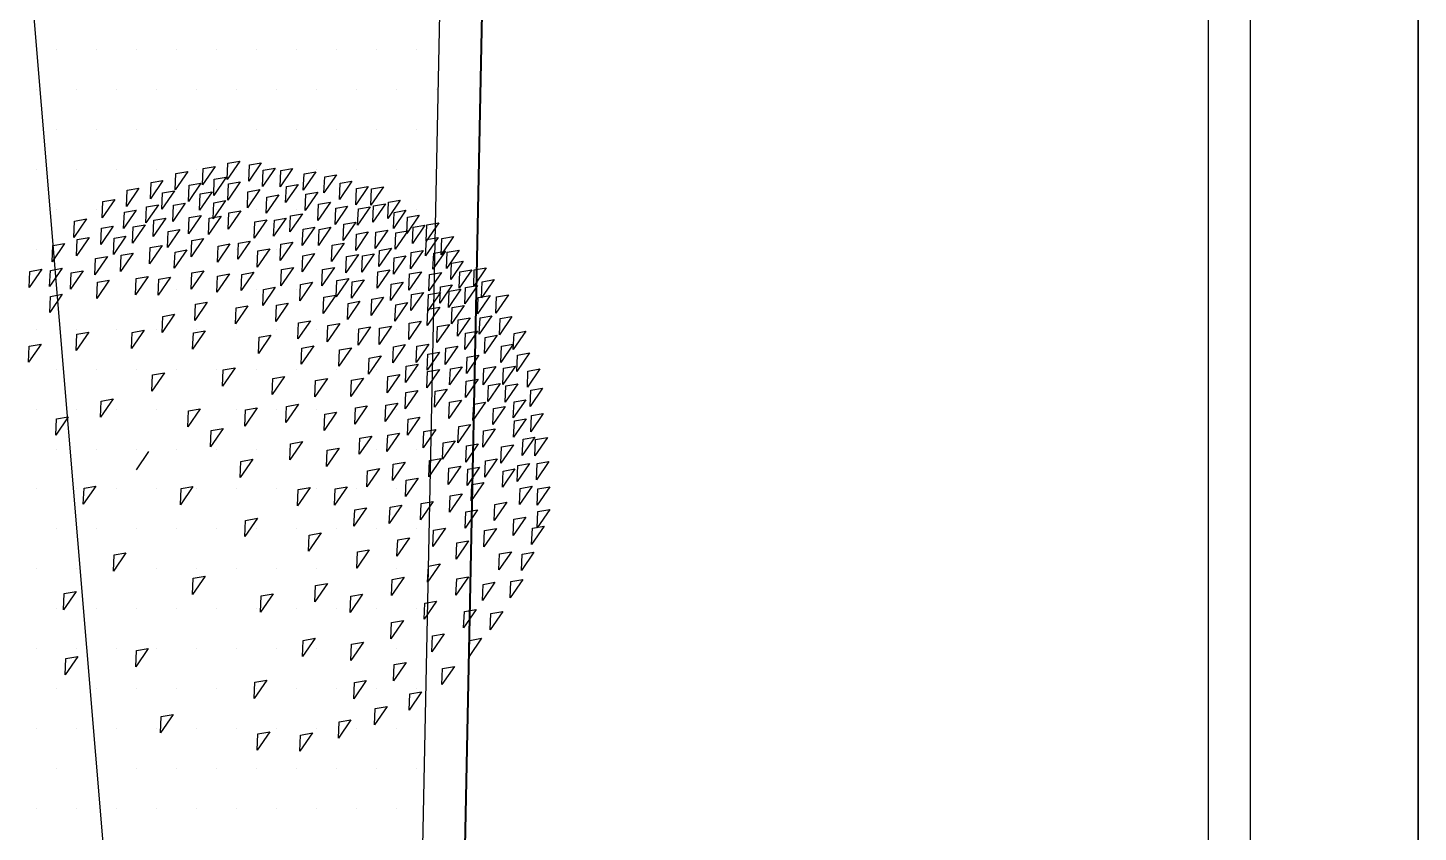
# Model space of a CAD drawing. Header units: millimetres. Extents: x 43168.9 to 43194.6, y -25545.1 to -25543.4.
# Drawn here: x 43172.3232 to 43172.4559, y -25544.4732 to -25544.3964 of the extents above; entities that cross this region are included whole.
import ezdxf

# ---------------------------------------------------------------- set-up
doc = ezdxf.new("R2010")
doc.units = ezdxf.units.MM
doc.header["$LTSCALE"] = 200
doc.layers.add('agac_sgh', color=7, linetype='Continuous', true_color=0x244700)
doc.layers.add('cim_sgh', color=7, linetype='Continuous', true_color=0x248f00)
for name, color, linetype in [('arsasiniri_sgh', 10, 'Continuous'), ('pafta_sgh', 11, 'Continuous'), ('vaziyet-01_sgh', 33, 'Continuous')]:
    doc.layers.add(name, color=color, linetype=linetype)

msp = doc.modelspace()

# ---------------------------------------------------------------- linework, layer by layer
at = {"layer": 'agac_sgh', "color": 0}
for p, q in [((43172.34346, -25544.40915), (43172.34226, -25544.41089)), ((43172.34233, -25544.40934), (43172.34346, -25544.40915)), ((43172.34552, -25544.40932), (43172.34432, -25544.41107)), ((43172.34439, -25544.40952), (43172.34552, -25544.40932)), ((43172.33852, -25544.41015), (43172.33732, -25544.41189)), ((43172.33732, -25544.41189), (43172.33738, -25544.41034)), ((43172.33738, -25544.41034), (43172.33852, -25544.41015)), ((43172.34111, -25544.40965), (43172.33991, -25544.4114)), ((43172.33991, -25544.4114), (43172.33997, -25544.40985)), ((43172.33997, -25544.40985), (43172.34111, -25544.40965)), ((43172.34226, -25544.41089), (43172.34233, -25544.40934)), ((43172.34432, -25544.41107), (43172.34439, -25544.40952)), ((43172.34684, -25544.40982), (43172.34564, -25544.41156)), ((43172.34564, -25544.41156), (43172.34571, -25544.41001)), ((43172.34571, -25544.41001), (43172.34684, -25544.40982)), ((43172.34851, -25544.40987), (43172.34731, -25544.41161)), ((43172.34731, -25544.41161), (43172.34738, -25544.41006)), ((43172.34738, -25544.41006), (43172.34851, -25544.40987)), ((43172.35073, -25544.41016), (43172.34953, -25544.41191)), ((43172.34953, -25544.41191), (43172.3496, -25544.41036)), ((43172.3496, -25544.41036), (43172.35073, -25544.41016)), ((43172.3527, -25544.41045), (43172.3515, -25544.41219)), ((43172.3515, -25544.41219), (43172.35157, -25544.41064)), ((43172.35157, -25544.41064), (43172.3527, -25544.41045)), ((43172.33385, -25544.41173), (43172.33265, -25544.41348)), ((43172.33265, -25544.41348), (43172.33272, -25544.41193)), ((43172.33272, -25544.41193), (43172.33385, -25544.41173)), ((43172.33614, -25544.411), (43172.33494, -25544.41274)), ((43172.33494, -25544.41274), (43172.33501, -25544.41119)), ((43172.33501, -25544.41119), (43172.33614, -25544.411)), ((43172.33724, -25544.41198), (43172.33604, -25544.41373)), ((43172.3361, -25544.41218), (43172.33724, -25544.41198)), ((43172.33976, -25544.41125), (43172.33857, -25544.413)), ((43172.33857, -25544.413), (43172.33863, -25544.41145)), ((43172.33863, -25544.41145), (43172.33976, -25544.41125)), ((43172.34218, -25544.41067), (43172.34098, -25544.41242)), ((43172.34098, -25544.41242), (43172.34104, -25544.41087)), ((43172.34104, -25544.41087), (43172.34218, -25544.41067)), ((43172.34352, -25544.41113), (43172.34233, -25544.41288)), ((43172.34233, -25544.41288), (43172.34239, -25544.41133)), ((43172.34239, -25544.41133), (43172.34352, -25544.41113)), ((43172.34539, -25544.41187), (43172.34419, -25544.41362)), ((43172.34425, -25544.41207), (43172.34539, -25544.41187)), ((43172.34904, -25544.41137), (43172.34784, -25544.41311)), ((43172.34784, -25544.41311), (43172.34791, -25544.41157)), ((43172.34791, -25544.41157), (43172.34904, -25544.41137)), ((43172.35417, -25544.41106), (43172.35297, -25544.41281)), ((43172.35297, -25544.41281), (43172.35304, -25544.41126)), ((43172.35304, -25544.41126), (43172.35417, -25544.41106)), ((43172.35573, -25544.41156), (43172.35453, -25544.41331)), ((43172.35453, -25544.41331), (43172.3546, -25544.41176)), ((43172.3546, -25544.41176), (43172.35573, -25544.41156)), ((43172.35717, -25544.4116), (43172.35597, -25544.41335)), ((43172.35597, -25544.41335), (43172.35603, -25544.4118)), ((43172.35603, -25544.4118), (43172.35717, -25544.4116)), ((43172.33154, -25544.41281), (43172.33034, -25544.41455)), ((43172.33034, -25544.41455), (43172.3304, -25544.413)), ((43172.3304, -25544.413), (43172.33154, -25544.41281)), ((43172.3357, -25544.41331), (43172.3345, -25544.41505)), ((43172.33457, -25544.4135), (43172.3357, -25544.41331)), ((43172.33604, -25544.41373), (43172.3361, -25544.41218)), ((43172.33827, -25544.41315), (43172.33707, -25544.4149)), ((43172.33714, -25544.41335), (43172.33827, -25544.41315)), ((43172.34082, -25544.41208), (43172.33962, -25544.41383)), ((43172.33962, -25544.41383), (43172.33969, -25544.41228)), ((43172.33969, -25544.41228), (43172.34082, -25544.41208)), ((43172.34212, -25544.41292), (43172.34092, -25544.41467)), ((43172.34092, -25544.41467), (43172.34098, -25544.41312)), ((43172.34098, -25544.41312), (43172.34212, -25544.41292)), ((43172.34419, -25544.41362), (43172.34425, -25544.41207)), ((43172.34718, -25544.41238), (43172.34599, -25544.41413)), ((43172.34599, -25544.41413), (43172.34605, -25544.41258)), ((43172.34605, -25544.41258), (43172.34718, -25544.41238)), ((43172.3509, -25544.41211), (43172.3497, -25544.41386)), ((43172.3497, -25544.41386), (43172.34977, -25544.41231)), ((43172.34977, -25544.41231), (43172.3509, -25544.41211)), ((43172.35211, -25544.41306), (43172.35091, -25544.41481)), ((43172.35091, -25544.41481), (43172.35098, -25544.41326)), ((43172.35098, -25544.41326), (43172.35211, -25544.41306)), ((43172.35737, -25544.41321), (43172.35617, -25544.41496)), ((43172.35624, -25544.41341), (43172.35737, -25544.41321)), ((43172.35878, -25544.41287), (43172.35758, -25544.41462)), ((43172.35758, -25544.41462), (43172.35764, -25544.41307)), ((43172.35764, -25544.41307), (43172.35878, -25544.41287)), ((43172.33359, -25544.41382), (43172.33239, -25544.41557)), ((43172.33239, -25544.41557), (43172.33246, -25544.41402)), ((43172.33246, -25544.41402), (43172.33359, -25544.41382)), ((43172.3345, -25544.41505), (43172.33457, -25544.4135)), ((43172.33641, -25544.41459), (43172.33521, -25544.41633)), ((43172.33527, -25544.41478), (43172.33641, -25544.41459)), ((43172.33707, -25544.4149), (43172.33714, -25544.41335)), ((43172.33978, -25544.41434), (43172.33858, -25544.41609)), ((43172.33858, -25544.41609), (43172.33865, -25544.41454)), ((43172.33865, -25544.41454), (43172.33978, -25544.41434)), ((43172.34169, -25544.4144), (43172.34049, -25544.41614)), ((43172.34049, -25544.41614), (43172.34056, -25544.41459)), ((43172.34056, -25544.41459), (43172.34169, -25544.4144)), ((43172.34356, -25544.41388), (43172.34236, -25544.41563)), ((43172.34236, -25544.41563), (43172.34243, -25544.41408)), ((43172.34243, -25544.41408), (43172.34356, -25544.41388)), ((43172.3479, -25544.41458), (43172.3467, -25544.41632)), ((43172.34677, -25544.41477), (43172.3479, -25544.41458)), ((43172.34945, -25544.41417), (43172.34825, -25544.41591)), ((43172.34825, -25544.41591), (43172.34832, -25544.41436)), ((43172.34832, -25544.41436), (43172.34945, -25544.41417)), ((43172.35376, -25544.41345), (43172.35256, -25544.4152)), ((43172.35256, -25544.4152), (43172.35263, -25544.41365)), ((43172.35263, -25544.41365), (43172.35376, -25544.41345)), ((43172.35591, -25544.41351), (43172.35471, -25544.41526)), ((43172.35471, -25544.41526), (43172.35478, -25544.41371)), ((43172.35478, -25544.41371), (43172.35591, -25544.41351)), ((43172.35617, -25544.41496), (43172.35624, -25544.41341)), ((43172.35932, -25544.41384), (43172.35812, -25544.41559)), ((43172.35812, -25544.41559), (43172.35819, -25544.41404)), ((43172.35819, -25544.41404), (43172.35932, -25544.41384)), ((43172.36059, -25544.4143), (43172.35939, -25544.41604)), ((43172.35939, -25544.41604), (43172.35946, -25544.41449)), ((43172.35946, -25544.41449), (43172.36059, -25544.4143)), ((43172.32884, -25544.41467), (43172.32764, -25544.41642)), ((43172.32764, -25544.41642), (43172.32771, -25544.41487)), ((43172.32771, -25544.41487), (43172.32884, -25544.41467)), ((43172.3314, -25544.41536), (43172.3302, -25544.4171)), ((43172.3302, -25544.4171), (43172.33027, -25544.41555)), ((43172.33027, -25544.41555), (43172.3314, -25544.41536)), ((43172.33444, -25544.41522), (43172.33325, -25544.41696)), ((43172.33325, -25544.41696), (43172.33331, -25544.41541)), ((43172.33331, -25544.41541), (43172.33444, -25544.41522)), ((43172.33521, -25544.41633), (43172.33527, -25544.41478)), ((43172.33776, -25544.41566), (43172.33657, -25544.4174)), ((43172.33657, -25544.4174), (43172.33663, -25544.41585)), ((43172.33663, -25544.41585), (43172.33776, -25544.41566)), ((43172.34605, -25544.41475), (43172.34485, -25544.4165)), ((43172.34485, -25544.4165), (43172.34492, -25544.41495)), ((43172.34492, -25544.41495), (43172.34605, -25544.41475)), ((43172.3467, -25544.41632), (43172.34677, -25544.41477)), ((43172.35063, -25544.41546), (43172.34943, -25544.4172)), ((43172.34943, -25544.4172), (43172.3495, -25544.41565)), ((43172.3495, -25544.41565), (43172.35063, -25544.41546)), ((43172.35217, -25544.41546), (43172.35097, -25544.41721)), ((43172.35097, -25544.41721), (43172.35104, -25544.41566)), ((43172.35104, -25544.41566), (43172.35217, -25544.41546)), ((43172.35453, -25544.41496), (43172.35333, -25544.41671)), ((43172.35333, -25544.41671), (43172.35339, -25544.41516)), ((43172.35339, -25544.41516), (43172.35453, -25544.41496)), ((43172.35573, -25544.41591), (43172.35453, -25544.41766)), ((43172.3546, -25544.41611), (43172.35573, -25544.41591)), ((43172.35758, -25544.41574), (43172.35638, -25544.41748)), ((43172.35638, -25544.41748), (43172.35645, -25544.41593)), ((43172.35645, -25544.41593), (43172.35758, -25544.41574)), ((43172.35949, -25544.41579), (43172.35829, -25544.41754)), ((43172.35836, -25544.41599), (43172.35949, -25544.41579)), ((43172.36113, -25544.41527), (43172.35993, -25544.41701)), ((43172.35993, -25544.41701), (43172.36, -25544.41546)), ((43172.36, -25544.41546), (43172.36113, -25544.41527)), ((43172.36245, -25544.41504), (43172.36125, -25544.41678)), ((43172.36125, -25544.41678), (43172.36132, -25544.41523)), ((43172.36132, -25544.41523), (43172.36245, -25544.41504)), ((43172.32676, -25544.41702), (43172.32556, -25544.41876)), ((43172.32556, -25544.41876), (43172.32562, -25544.41721)), ((43172.32562, -25544.41721), (43172.32676, -25544.41702)), ((43172.32909, -25544.41643), (43172.32789, -25544.41818)), ((43172.32789, -25544.41818), (43172.32796, -25544.41663)), ((43172.32796, -25544.41663), (43172.32909, -25544.41643)), ((43172.33261, -25544.41631), (43172.33141, -25544.41805)), ((43172.33141, -25544.41805), (43172.33148, -25544.4165)), ((43172.33148, -25544.4165), (43172.33261, -25544.41631)), ((43172.33605, -25544.41721), (43172.33486, -25544.41895)), ((43172.33492, -25544.4174), (43172.33605, -25544.41721)), ((43172.34002, -25544.41652), (43172.33882, -25544.41827)), ((43172.33882, -25544.41827), (43172.33888, -25544.41672)), ((43172.33888, -25544.41672), (43172.34002, -25544.41652)), ((43172.34253, -25544.41705), (43172.34133, -25544.4188)), ((43172.34133, -25544.4188), (43172.3414, -25544.41725)), ((43172.3414, -25544.41725), (43172.34253, -25544.41705)), ((43172.34447, -25544.41677), (43172.34327, -25544.41851)), ((43172.34327, -25544.41851), (43172.34334, -25544.41696)), ((43172.34334, -25544.41696), (43172.34447, -25544.41677)), ((43172.34853, -25544.41688), (43172.34733, -25544.41863)), ((43172.34733, -25544.41863), (43172.3474, -25544.41708)), ((43172.3474, -25544.41708), (43172.34853, -25544.41688)), ((43172.35342, -25544.41699), (43172.35222, -25544.41873)), ((43172.35222, -25544.41873), (43172.35229, -25544.41718)), ((43172.35229, -25544.41718), (43172.35342, -25544.41699)), ((43172.35453, -25544.41766), (43172.3546, -25544.41611)), ((43172.35829, -25544.41754), (43172.35836, -25544.41599)), ((43172.3624, -25544.41645), (43172.3612, -25544.41819)), ((43172.3612, -25544.41819), (43172.36127, -25544.41664)), ((43172.36127, -25544.41664), (43172.3624, -25544.41645)), ((43172.36387, -25544.41634), (43172.36267, -25544.41808)), ((43172.36267, -25544.41808), (43172.36274, -25544.41653)), ((43172.36274, -25544.41653), (43172.36387, -25544.41634)), ((43172.33084, -25544.41824), (43172.32964, -25544.41999)), ((43172.32964, -25544.41999), (43172.32971, -25544.41844)), ((43172.32971, -25544.41844), (43172.33084, -25544.41824)), ((43172.33329, -25544.41793), (43172.33209, -25544.41967)), ((43172.33209, -25544.41967), (43172.33216, -25544.41813)), ((43172.33216, -25544.41813), (43172.33329, -25544.41793)), ((43172.33486, -25544.41895), (43172.33492, -25544.4174)), ((43172.33842, -25544.41762), (43172.33722, -25544.41937)), ((43172.33722, -25544.41937), (43172.33729, -25544.41782)), ((43172.33729, -25544.41782), (43172.33842, -25544.41762)), ((43172.34633, -25544.41751), (43172.34513, -25544.41925)), ((43172.34513, -25544.41925), (43172.3452, -25544.4177)), ((43172.3452, -25544.4177), (43172.34633, -25544.41751)), ((43172.35061, -25544.41797), (43172.34941, -25544.41972)), ((43172.34941, -25544.41972), (43172.34947, -25544.41817)), ((43172.34947, -25544.41817), (43172.35061, -25544.41797)), ((43172.35478, -25544.41806), (43172.35358, -25544.4198)), ((43172.35358, -25544.4198), (43172.35365, -25544.41825)), ((43172.35365, -25544.41825), (43172.35478, -25544.41806)), ((43172.3563, -25544.41799), (43172.3551, -25544.41973)), ((43172.3551, -25544.41973), (43172.35517, -25544.41818)), ((43172.35517, -25544.41818), (43172.3563, -25544.41799)), ((43172.35793, -25544.41746), (43172.35673, -25544.41921)), ((43172.35673, -25544.41921), (43172.3568, -25544.41766)), ((43172.3568, -25544.41766), (43172.35793, -25544.41746)), ((43172.35932, -25544.41819), (43172.35812, -25544.41993)), ((43172.35812, -25544.41993), (43172.35819, -25544.41838)), ((43172.35819, -25544.41838), (43172.35932, -25544.41819)), ((43172.36095, -25544.41766), (43172.35975, -25544.41941)), ((43172.35975, -25544.41941), (43172.35982, -25544.41786)), ((43172.35982, -25544.41786), (43172.36095, -25544.41766)), ((43172.3631, -25544.41773), (43172.3619, -25544.41947)), ((43172.3619, -25544.41947), (43172.36197, -25544.41792)), ((43172.36197, -25544.41792), (43172.3631, -25544.41773)), ((43172.36439, -25544.41765), (43172.36319, -25544.41939)), ((43172.36319, -25544.41939), (43172.36325, -25544.41784)), ((43172.36325, -25544.41784), (43172.36439, -25544.41765)), ((43172.32458, -25544.41947), (43172.32338, -25544.42121)), ((43172.32338, -25544.42121), (43172.32345, -25544.41967)), ((43172.32345, -25544.41967), (43172.32458, -25544.41947)), ((43172.32653, -25544.41937), (43172.32533, -25544.42112)), ((43172.32533, -25544.42112), (43172.3254, -25544.41957)), ((43172.3254, -25544.41957), (43172.32653, -25544.41937)), ((43172.32853, -25544.41962), (43172.32733, -25544.42137)), ((43172.32733, -25544.42137), (43172.3274, -25544.41982)), ((43172.3274, -25544.41982), (43172.32853, -25544.41962)), ((43172.34003, -25544.41961), (43172.33883, -25544.42136)), ((43172.33883, -25544.42136), (43172.3389, -25544.41981)), ((43172.3389, -25544.41981), (43172.34003, -25544.41961)), ((43172.34248, -25544.41991), (43172.34128, -25544.42166)), ((43172.34135, -25544.42011), (43172.34248, -25544.41991)), ((43172.34481, -25544.41975), (43172.34361, -25544.4215)), ((43172.34368, -25544.41995), (43172.34481, -25544.41975)), ((43172.34859, -25544.41929), (43172.34739, -25544.42103)), ((43172.34739, -25544.42103), (43172.34746, -25544.41948)), ((43172.34746, -25544.41948), (43172.34859, -25544.41929)), ((43172.3525, -25544.41929), (43172.35131, -25544.42103)), ((43172.35131, -25544.42103), (43172.35137, -25544.41948)), ((43172.35137, -25544.41948), (43172.3525, -25544.41929)), ((43172.35778, -25544.41952), (43172.35658, -25544.42126)), ((43172.35658, -25544.42126), (43172.35665, -25544.41971)), ((43172.35665, -25544.41971), (43172.35778, -25544.41952)), ((43172.3608, -25544.41972), (43172.3596, -25544.42146)), ((43172.3596, -25544.42146), (43172.35967, -25544.41991)), ((43172.35967, -25544.41991), (43172.3608, -25544.41972)), ((43172.36271, -25544.41977), (43172.36151, -25544.42152)), ((43172.36158, -25544.41997), (43172.36271, -25544.41977)), ((43172.36479, -25544.41869), (43172.36359, -25544.42044)), ((43172.36359, -25544.42044), (43172.36366, -25544.41889)), ((43172.36366, -25544.41889), (43172.36479, -25544.41869)), ((43172.36561, -25544.41951), (43172.36441, -25544.42126)), ((43172.36441, -25544.42126), (43172.36447, -25544.41971)), ((43172.36447, -25544.41971), (43172.36561, -25544.41951)), ((43172.36698, -25544.41933), (43172.36578, -25544.42107)), ((43172.36578, -25544.42107), (43172.36584, -25544.41952)), ((43172.36584, -25544.41952), (43172.36698, -25544.41933)), ((43172.33102, -25544.4205), (43172.32982, -25544.42224)), ((43172.32982, -25544.42224), (43172.32989, -25544.42069)), ((43172.32989, -25544.42069), (43172.33102, -25544.4205)), ((43172.33472, -25544.42014), (43172.33352, -25544.42189)), ((43172.33352, -25544.42189), (43172.33359, -25544.42034)), ((43172.33359, -25544.42034), (43172.33472, -25544.42014)), ((43172.33687, -25544.42021), (43172.33567, -25544.42195)), ((43172.33567, -25544.42195), (43172.33574, -25544.4204)), ((43172.33574, -25544.4204), (43172.33687, -25544.42021)), ((43172.34128, -25544.42166), (43172.34135, -25544.42011)), ((43172.34361, -25544.4215), (43172.34368, -25544.41995)), ((43172.34686, -25544.42118), (43172.34566, -25544.42293)), ((43172.34573, -25544.42138), (43172.34686, -25544.42118)), ((43172.3504, -25544.42071), (43172.34921, -25544.42246)), ((43172.34921, -25544.42246), (43172.34927, -25544.42091)), ((43172.34927, -25544.42091), (43172.3504, -25544.42071)), ((43172.35386, -25544.42036), (43172.35266, -25544.4221)), ((43172.35266, -25544.4221), (43172.35273, -25544.42055)), ((43172.35273, -25544.42055), (43172.35386, -25544.42036)), ((43172.35532, -25544.42048), (43172.35412, -25544.42222)), ((43172.35412, -25544.42222), (43172.35419, -25544.42067)), ((43172.35419, -25544.42067), (43172.35532, -25544.42048)), ((43172.35905, -25544.4207), (43172.35785, -25544.42244)), ((43172.35785, -25544.42244), (43172.35792, -25544.42089)), ((43172.35792, -25544.42089), (43172.35905, -25544.4207)), ((43172.36151, -25544.42152), (43172.36158, -25544.41997)), ((43172.36374, -25544.42095), (43172.36255, -25544.42269)), ((43172.36255, -25544.42269), (43172.36261, -25544.42114)), ((43172.36261, -25544.42114), (43172.36374, -25544.42095)), ((43172.36613, -25544.42102), (43172.36493, -25544.42276)), ((43172.36493, -25544.42276), (43172.365, -25544.42121)), ((43172.365, -25544.42121), (43172.36613, -25544.42102)), ((43172.36772, -25544.42045), (43172.36652, -25544.4222)), ((43172.36652, -25544.4222), (43172.36659, -25544.42065)), ((43172.36659, -25544.42065), (43172.36772, -25544.42045)), ((43172.32653, -25544.42185), (43172.32534, -25544.4236)), ((43172.32534, -25544.4236), (43172.3254, -25544.42205)), ((43172.3254, -25544.42205), (43172.32653, -25544.42185)), ((43172.34566, -25544.42293), (43172.34573, -25544.42138)), ((43172.35263, -25544.42192), (43172.35143, -25544.42367)), ((43172.35143, -25544.42367), (43172.3515, -25544.42212)), ((43172.3515, -25544.42212), (43172.35263, -25544.42192)), ((43172.35493, -25544.42252), (43172.35373, -25544.42427)), ((43172.3538, -25544.42272), (43172.35493, -25544.42252)), ((43172.35719, -25544.42213), (43172.35599, -25544.42388)), ((43172.35599, -25544.42388), (43172.35606, -25544.42233)), ((43172.35606, -25544.42233), (43172.35719, -25544.42213)), ((43172.36098, -25544.42167), (43172.35978, -25544.42341)), ((43172.35978, -25544.42341), (43172.35985, -25544.42186)), ((43172.35985, -25544.42186), (43172.36098, -25544.42167)), ((43172.3626, -25544.42168), (43172.3614, -25544.42342)), ((43172.3614, -25544.42342), (43172.36147, -25544.42187)), ((43172.36147, -25544.42187), (43172.3626, -25544.42168)), ((43172.36457, -25544.42135), (43172.36337, -25544.4231)), ((43172.36337, -25544.4231), (43172.36343, -25544.42155)), ((43172.36343, -25544.42155), (43172.36457, -25544.42135)), ((43172.36734, -25544.42197), (43172.36614, -25544.42371)), ((43172.36614, -25544.42371), (43172.36621, -25544.42216)), ((43172.36621, -25544.42216), (43172.36734, -25544.42197)), ((43172.3691, -25544.4219), (43172.3679, -25544.42365)), ((43172.3679, -25544.42365), (43172.36797, -25544.4221)), ((43172.36797, -25544.4221), (43172.3691, -25544.4219)), ((43172.33725, -25544.42376), (43172.33605, -25544.42551)), ((43172.33612, -25544.42396), (43172.33725, -25544.42376)), ((43172.34037, -25544.4226), (43172.33917, -25544.42434)), ((43172.33917, -25544.42434), (43172.33924, -25544.42279)), ((43172.33924, -25544.42279), (43172.34037, -25544.4226)), ((43172.34425, -25544.42294), (43172.34306, -25544.42468)), ((43172.34306, -25544.42468), (43172.34312, -25544.42313)), ((43172.34312, -25544.42313), (43172.34425, -25544.42294)), ((43172.3481, -25544.42271), (43172.3469, -25544.42445)), ((43172.3469, -25544.42445), (43172.34697, -25544.4229)), ((43172.34697, -25544.4229), (43172.3481, -25544.42271)), ((43172.35373, -25544.42427), (43172.3538, -25544.42272)), ((43172.35947, -25544.42265), (43172.35827, -25544.4244)), ((43172.35827, -25544.4244), (43172.35834, -25544.42285)), ((43172.35834, -25544.42285), (43172.35947, -25544.42265)), ((43172.36255, -25544.42309), (43172.36135, -25544.42483)), ((43172.36135, -25544.42483), (43172.36142, -25544.42328)), ((43172.36142, -25544.42328), (43172.36255, -25544.42309)), ((43172.36488, -25544.42293), (43172.36368, -25544.42467)), ((43172.36368, -25544.42467), (43172.36374, -25544.42312)), ((43172.36374, -25544.42312), (43172.36488, -25544.42293)), ((43172.36752, -25544.42392), (43172.36632, -25544.42566)), ((43172.36639, -25544.42411), (43172.36752, -25544.42392)), ((43172.33605, -25544.42551), (43172.33612, -25544.42396)), ((43172.35022, -25544.42437), (43172.34902, -25544.42611)), ((43172.34902, -25544.42611), (43172.34908, -25544.42457)), ((43172.34908, -25544.42457), (43172.35022, -25544.42437)), ((43172.35302, -25544.42464), (43172.35182, -25544.42639)), ((43172.35182, -25544.42639), (43172.35188, -25544.42484)), ((43172.35188, -25544.42484), (43172.35302, -25544.42464)), ((43172.35595, -25544.42496), (43172.35475, -25544.4267)), ((43172.35475, -25544.4267), (43172.35481, -25544.42515)), ((43172.35481, -25544.42515), (43172.35595, -25544.42496)), ((43172.35795, -25544.4249), (43172.35675, -25544.42664)), ((43172.35675, -25544.42664), (43172.35681, -25544.42509)), ((43172.35681, -25544.42509), (43172.35795, -25544.4249)), ((43172.36078, -25544.42441), (43172.35958, -25544.42615)), ((43172.35958, -25544.42615), (43172.35964, -25544.4246)), ((43172.35964, -25544.4246), (43172.36078, -25544.42441)), ((43172.36347, -25544.42472), (43172.36227, -25544.42646)), ((43172.36227, -25544.42646), (43172.36234, -25544.42491)), ((43172.36234, -25544.42491), (43172.36347, -25544.42472)), ((43172.36543, -25544.42409), (43172.36423, -25544.42583)), ((43172.36423, -25544.42583), (43172.3643, -25544.42428)), ((43172.3643, -25544.42428), (43172.36543, -25544.42409)), ((43172.36632, -25544.42566), (43172.36639, -25544.42411)), ((43172.36943, -25544.42397), (43172.36823, -25544.42572)), ((43172.36823, -25544.42572), (43172.3683, -25544.42417)), ((43172.3683, -25544.42417), (43172.36943, -25544.42397)), ((43172.32906, -25544.42547), (43172.32786, -25544.42722)), ((43172.32786, -25544.42722), (43172.32793, -25544.42567)), ((43172.32793, -25544.42567), (43172.32906, -25544.42547)), ((43172.33434, -25544.42528), (43172.33315, -25544.42703)), ((43172.33315, -25544.42703), (43172.33321, -25544.42548)), ((43172.33321, -25544.42548), (43172.33434, -25544.42528)), ((43172.34017, -25544.42534), (43172.33897, -25544.42708)), ((43172.33897, -25544.42708), (43172.33904, -25544.42553)), ((43172.33904, -25544.42553), (43172.34017, -25544.42534)), ((43172.34644, -25544.42575), (43172.34524, -25544.42749)), ((43172.34524, -25544.42749), (43172.34531, -25544.42594)), ((43172.34531, -25544.42594), (43172.34644, -25544.42575)), ((43172.36613, -25544.42536), (43172.36493, -25544.42711)), ((43172.36493, -25544.42711), (43172.365, -25544.42556)), ((43172.365, -25544.42556), (43172.36613, -25544.42536)), ((43172.36802, -25544.42576), (43172.36682, -25544.42751)), ((43172.36682, -25544.42751), (43172.36689, -25544.42596)), ((43172.36689, -25544.42596), (43172.36802, -25544.42576)), ((43172.37076, -25544.42538), (43172.36956, -25544.42713)), ((43172.36956, -25544.42713), (43172.36963, -25544.42558)), ((43172.36963, -25544.42558), (43172.37076, -25544.42538)), ((43172.32451, -25544.4266), (43172.32331, -25544.42834)), ((43172.32331, -25544.42834), (43172.32338, -25544.42679)), ((43172.32338, -25544.42679), (43172.32451, -25544.4266)), ((43172.35052, -25544.42678), (43172.34932, -25544.42853)), ((43172.34932, -25544.42853), (43172.34939, -25544.42698)), ((43172.34939, -25544.42698), (43172.35052, -25544.42678)), ((43172.35412, -25544.42696), (43172.35292, -25544.42871)), ((43172.35292, -25544.42871), (43172.35299, -25544.42716)), ((43172.35299, -25544.42716), (43172.35412, -25544.42696)), ((43172.35694, -25544.42773), (43172.35574, -25544.42948)), ((43172.35581, -25544.42793), (43172.35694, -25544.42773)), ((43172.35925, -25544.42665), (43172.35806, -25544.4284)), ((43172.35806, -25544.4284), (43172.35812, -25544.42685)), ((43172.35812, -25544.42685), (43172.35925, -25544.42665)), ((43172.36149, -25544.4266), (43172.36029, -25544.42835)), ((43172.36029, -25544.42835), (43172.36036, -25544.4268)), ((43172.36036, -25544.4268), (43172.36149, -25544.4266)), ((43172.36253, -25544.42736), (43172.36133, -25544.4291)), ((43172.36133, -25544.4291), (43172.3614, -25544.42755)), ((43172.3614, -25544.42755), (43172.36253, -25544.42736)), ((43172.36427, -25544.4268), (43172.36307, -25544.42854)), ((43172.36307, -25544.42854), (43172.36314, -25544.42699)), ((43172.36314, -25544.42699), (43172.36427, -25544.4268)), ((43172.36628, -25544.42766), (43172.36509, -25544.4294)), ((43172.36509, -25544.4294), (43172.36515, -25544.42785)), ((43172.36515, -25544.42785), (43172.36628, -25544.42766)), ((43172.36955, -25544.42661), (43172.36836, -25544.42835)), ((43172.36836, -25544.42835), (43172.36842, -25544.4268)), ((43172.36842, -25544.4268), (43172.36955, -25544.42661)), ((43172.37109, -25544.42745), (43172.36989, -25544.4292)), ((43172.36989, -25544.4292), (43172.36996, -25544.42765)), ((43172.36996, -25544.42765), (43172.37109, -25544.42745)), ((43172.34302, -25544.42885), (43172.34182, -25544.4306)), ((43172.34182, -25544.4306), (43172.34189, -25544.42905)), ((43172.34189, -25544.42905), (43172.34302, -25544.42885)), ((43172.35574, -25544.42948), (43172.35581, -25544.42793)), ((43172.36047, -25544.42852), (43172.35928, -25544.43026)), ((43172.35928, -25544.43026), (43172.35934, -25544.42871)), ((43172.35934, -25544.42871), (43172.36047, -25544.42852)), ((43172.36251, -25544.42904), (43172.36131, -25544.43078)), ((43172.36138, -25544.42923), (43172.36251, -25544.42904)), ((43172.36469, -25544.42876), (43172.36349, -25544.4305)), ((43172.36349, -25544.4305), (43172.36356, -25544.42895)), ((43172.36356, -25544.42895), (43172.36469, -25544.42876)), ((43172.36788, -25544.42873), (43172.36668, -25544.43048)), ((43172.36668, -25544.43048), (43172.36675, -25544.42893)), ((43172.36675, -25544.42893), (43172.36788, -25544.42873)), ((43172.36977, -25544.42871), (43172.36857, -25544.43046)), ((43172.36857, -25544.43046), (43172.36864, -25544.42891)), ((43172.36864, -25544.42891), (43172.36977, -25544.42871)), ((43172.3721, -25544.42897), (43172.3709, -25544.43072)), ((43172.3709, -25544.43072), (43172.37096, -25544.42917)), ((43172.37096, -25544.42917), (43172.3721, -25544.42897)), ((43172.33628, -25544.42934), (43172.33508, -25544.43109)), ((43172.33508, -25544.43109), (43172.33515, -25544.42954)), ((43172.33515, -25544.42954), (43172.33628, -25544.42934)), ((43172.34775, -25544.42968), (43172.34655, -25544.43142)), ((43172.34655, -25544.43142), (43172.34662, -25544.42987)), ((43172.34662, -25544.42987), (43172.34775, -25544.42968)), ((43172.35183, -25544.42987), (43172.35064, -25544.43162)), ((43172.35064, -25544.43162), (43172.3507, -25544.43007)), ((43172.3507, -25544.43007), (43172.35183, -25544.42987)), ((43172.35527, -25544.42985), (43172.35407, -25544.4316)), ((43172.35407, -25544.4316), (43172.35414, -25544.43005)), ((43172.35414, -25544.43005), (43172.35527, -25544.42985)), ((43172.35873, -25544.4295), (43172.35753, -25544.43124)), ((43172.35753, -25544.43124), (43172.35759, -25544.42969)), ((43172.35759, -25544.42969), (43172.35873, -25544.4295)), ((43172.36131, -25544.43078), (43172.36138, -25544.42923)), ((43172.3662, -25544.42994), (43172.365, -25544.43169)), ((43172.365, -25544.43169), (43172.36506, -25544.43014)), ((43172.36506, -25544.43014), (43172.3662, -25544.42994)), ((43172.36832, -25544.43035), (43172.36712, -25544.43209)), ((43172.36712, -25544.43209), (43172.36719, -25544.43054)), ((43172.36719, -25544.43054), (43172.36832, -25544.43035)), ((43172.36999, -25544.4304), (43172.3688, -25544.43214)), ((43172.36886, -25544.43059), (43172.36999, -25544.4304)), ((43172.33139, -25544.43183), (43172.33019, -25544.43358)), ((43172.33026, -25544.43203), (43172.33139, -25544.43183)), ((43172.36045, -25544.43103), (43172.35925, -25544.43278)), ((43172.35925, -25544.43278), (43172.35932, -25544.43123)), ((43172.35932, -25544.43123), (43172.36045, -25544.43103)), ((43172.36325, -25544.43089), (43172.36205, -25544.43263)), ((43172.36205, -25544.43263), (43172.36212, -25544.43108)), ((43172.36212, -25544.43108), (43172.36325, -25544.43089)), ((43172.3688, -25544.43214), (43172.36886, -25544.43059)), ((43172.37236, -25544.43081), (43172.37116, -25544.43255)), ((43172.37116, -25544.43255), (43172.37123, -25544.431)), ((43172.37123, -25544.431), (43172.37236, -25544.43081)), ((43172.33019, -25544.43358), (43172.33026, -25544.43203)), ((43172.3397, -25544.43276), (43172.3385, -25544.4345)), ((43172.3385, -25544.4345), (43172.33857, -25544.43296)), ((43172.33857, -25544.43296), (43172.3397, -25544.43276)), ((43172.34514, -25544.43269), (43172.34394, -25544.43443)), ((43172.34394, -25544.43443), (43172.344, -25544.43288)), ((43172.344, -25544.43288), (43172.34514, -25544.43269)), ((43172.34907, -25544.43234), (43172.34787, -25544.43409)), ((43172.34787, -25544.43409), (43172.34794, -25544.43254)), ((43172.34794, -25544.43254), (43172.34907, -25544.43234)), ((43172.35271, -25544.4331), (43172.35152, -25544.43484)), ((43172.35158, -25544.43329), (43172.35271, -25544.4331)), ((43172.35563, -25544.4325), (43172.35443, -25544.43424)), ((43172.35443, -25544.43424), (43172.3545, -25544.43269)), ((43172.3545, -25544.43269), (43172.35563, -25544.4325)), ((43172.35853, -25544.43224), (43172.35733, -25544.43398)), ((43172.35733, -25544.43398), (43172.35739, -25544.43243)), ((43172.35739, -25544.43243), (43172.35853, -25544.43224)), ((43172.36461, -25544.43196), (43172.36341, -25544.4337)), ((43172.36341, -25544.4337), (43172.36348, -25544.43215)), ((43172.36348, -25544.43215), (43172.36461, -25544.43196)), ((43172.36691, -25544.43214), (43172.36571, -25544.43388)), ((43172.36571, -25544.43388), (43172.36578, -25544.43233)), ((43172.36578, -25544.43233), (43172.36691, -25544.43214)), ((43172.3688, -25544.43254), (43172.3676, -25544.43428)), ((43172.3676, -25544.43428), (43172.36767, -25544.43273)), ((43172.36767, -25544.43273), (43172.3688, -25544.43254)), ((43172.37076, -25544.43191), (43172.36956, -25544.43365)), ((43172.36956, -25544.43365), (43172.36963, -25544.4321)), ((43172.36963, -25544.4321), (43172.37076, -25544.43191)), ((43172.32711, -25544.43354), (43172.32591, -25544.43528)), ((43172.32591, -25544.43528), (43172.32598, -25544.43373)), ((43172.32598, -25544.43373), (43172.32711, -25544.43354)), ((43172.35152, -25544.43484), (43172.35158, -25544.43329)), ((43172.36066, -25544.43356), (43172.35946, -25544.4353)), ((43172.35946, -25544.4353), (43172.35953, -25544.43375)), ((43172.35953, -25544.43375), (43172.36066, -25544.43356)), ((43172.36548, -25544.43427), (43172.36428, -25544.43602)), ((43172.36428, -25544.43602), (43172.36435, -25544.43447)), ((43172.36435, -25544.43447), (43172.36548, -25544.43427)), ((43172.37079, -25544.43374), (43172.36959, -25544.43548)), ((43172.36959, -25544.43548), (43172.36966, -25544.43393)), ((43172.36966, -25544.43393), (43172.37079, -25544.43374)), ((43172.37242, -25544.43321), (43172.37122, -25544.43496)), ((43172.37122, -25544.43496), (43172.37129, -25544.43341)), ((43172.37129, -25544.43341), (43172.37242, -25544.43321)), ((43172.34188, -25544.43465), (43172.34068, -25544.4364)), ((43172.34068, -25544.4364), (43172.34075, -25544.43485)), ((43172.34075, -25544.43485), (43172.34188, -25544.43465)), ((43172.35606, -25544.43537), (43172.35486, -25544.43711)), ((43172.35486, -25544.43711), (43172.35493, -25544.43557)), ((43172.35493, -25544.43557), (43172.35606, -25544.43537)), ((43172.35871, -25544.4351), (43172.35751, -25544.43685)), ((43172.35751, -25544.43685), (43172.35758, -25544.4353)), ((43172.35758, -25544.4353), (43172.35871, -25544.4351)), ((43172.36217, -25544.43475), (43172.36097, -25544.43649)), ((43172.36097, -25544.43649), (43172.36104, -25544.43494)), ((43172.36104, -25544.43494), (43172.36217, -25544.43475)), ((43172.36401, -25544.43583), (43172.36281, -25544.43757)), ((43172.36288, -25544.43602), (43172.36401, -25544.43583)), ((43172.36784, -25544.43468), (43172.36665, -25544.43643)), ((43172.36665, -25544.43643), (43172.36671, -25544.43488)), ((43172.36671, -25544.43488), (43172.36784, -25544.43468)), ((43172.37162, -25544.43548), (43172.37042, -25544.43722)), ((43172.37042, -25544.43722), (43172.37049, -25544.43567)), ((43172.37049, -25544.43567), (43172.37162, -25544.43548)), ((43172.37281, -25544.43551), (43172.37161, -25544.43726)), ((43172.37161, -25544.43726), (43172.37168, -25544.43571)), ((43172.37168, -25544.43571), (43172.37281, -25544.43551)), ((43172.33477, -25544.43685), (43172.33357, -25544.4386)), ((43172.34945, -25544.4359), (43172.34825, -25544.43765)), ((43172.34825, -25544.43765), (43172.34832, -25544.4361)), ((43172.34832, -25544.4361), (43172.34945, -25544.4359)), ((43172.35294, -25544.43654), (43172.35174, -25544.43828)), ((43172.35174, -25544.43828), (43172.35181, -25544.43673)), ((43172.35181, -25544.43673), (43172.35294, -25544.43654)), ((43172.36281, -25544.43757), (43172.36288, -25544.43602)), ((43172.36622, -25544.43612), (43172.36502, -25544.43787)), ((43172.36502, -25544.43787), (43172.36509, -25544.43632)), ((43172.36509, -25544.43632), (43172.36622, -25544.43612)), ((43172.36957, -25544.43622), (43172.36837, -25544.43796)), ((43172.36837, -25544.43796), (43172.36844, -25544.43641)), ((43172.36844, -25544.43641), (43172.36957, -25544.43622)), ((43172.3447, -25544.43759), (43172.3435, -25544.43934)), ((43172.3435, -25544.43934), (43172.34356, -25544.43779)), ((43172.34356, -25544.43779), (43172.3447, -25544.43759)), ((43172.35679, -25544.43848), (43172.35559, -25544.44022)), ((43172.35566, -25544.43868), (43172.35679, -25544.43848)), ((43172.35923, -25544.43786), (43172.35803, -25544.43961)), ((43172.35803, -25544.43961), (43172.3581, -25544.43806)), ((43172.3581, -25544.43806), (43172.35923, -25544.43786)), ((43172.36269, -25544.43751), (43172.36149, -25544.43925)), ((43172.36149, -25544.43925), (43172.36156, -25544.4377)), ((43172.36156, -25544.4377), (43172.36269, -25544.43751)), ((43172.36455, -25544.43825), (43172.36335, -25544.43999)), ((43172.36335, -25544.43999), (43172.36342, -25544.43844)), ((43172.36342, -25544.43844), (43172.36455, -25544.43825)), ((43172.36635, -25544.43834), (43172.36515, -25544.44008)), ((43172.36522, -25544.43853), (43172.36635, -25544.43834)), ((43172.36803, -25544.43755), (43172.36683, -25544.43929)), ((43172.36683, -25544.43929), (43172.3669, -25544.43774)), ((43172.3669, -25544.43774), (43172.36803, -25544.43755)), ((43172.36972, -25544.43851), (43172.36852, -25544.44026)), ((43172.36859, -25544.43871), (43172.36972, -25544.43851)), ((43172.37111, -25544.43798), (43172.36992, -25544.43972)), ((43172.36992, -25544.43972), (43172.36998, -25544.43818)), ((43172.36998, -25544.43818), (43172.37111, -25544.43798)), ((43172.37296, -25544.4378), (43172.37176, -25544.43955)), ((43172.37176, -25544.43955), (43172.37183, -25544.438)), ((43172.37183, -25544.438), (43172.37296, -25544.4378)), ((43172.35559, -25544.44022), (43172.35566, -25544.43868)), ((43172.36047, -25544.43939), (43172.35928, -25544.44113)), ((43172.35928, -25544.44113), (43172.35934, -25544.43958)), ((43172.35934, -25544.43958), (43172.36047, -25544.43939)), ((43172.36515, -25544.44008), (43172.36522, -25544.43853)), ((43172.36675, -25544.4398), (43172.36555, -25544.44154)), ((43172.36562, -25544.43999), (43172.36675, -25544.4398)), ((43172.36852, -25544.44026), (43172.36859, -25544.43871)), ((43172.32974, -25544.44014), (43172.32854, -25544.44188)), ((43172.32854, -25544.44188), (43172.32861, -25544.44033)), ((43172.32861, -25544.44033), (43172.32974, -25544.44014)), ((43172.339, -25544.44018), (43172.3378, -25544.44192)), ((43172.3378, -25544.44192), (43172.33787, -25544.44037)), ((43172.33787, -25544.44037), (43172.339, -25544.44018)), ((43172.35017, -25544.44027), (43172.34897, -25544.44202)), ((43172.34897, -25544.44202), (43172.34903, -25544.44047)), ((43172.34903, -25544.44047), (43172.35017, -25544.44027)), ((43172.35371, -25544.44022), (43172.35251, -25544.44197)), ((43172.35251, -25544.44197), (43172.35258, -25544.44042)), ((43172.35258, -25544.44042), (43172.35371, -25544.44022)), ((43172.36468, -25544.44088), (43172.36348, -25544.44263)), ((43172.36348, -25544.44263), (43172.36354, -25544.44108)), ((43172.36354, -25544.44108), (43172.36468, -25544.44088)), ((43172.36555, -25544.44154), (43172.36562, -25544.43999)), ((43172.37135, -25544.44016), (43172.37015, -25544.44191)), ((43172.37015, -25544.44191), (43172.37022, -25544.44036)), ((43172.37022, -25544.44036), (43172.37135, -25544.44016)), ((43172.37303, -25544.44021), (43172.37183, -25544.44195)), ((43172.37183, -25544.44195), (43172.37189, -25544.4404)), ((43172.37189, -25544.4404), (43172.37303, -25544.44021)), ((43172.35556, -25544.44222), (43172.35436, -25544.44396)), ((43172.35436, -25544.44396), (43172.35443, -25544.44242)), ((43172.35443, -25544.44242), (43172.35556, -25544.44222)), ((43172.35893, -25544.44197), (43172.35773, -25544.44372)), ((43172.35773, -25544.44372), (43172.3578, -25544.44217)), ((43172.3578, -25544.44217), (43172.35893, -25544.44197)), ((43172.36191, -25544.4416), (43172.36071, -25544.44335)), ((43172.36071, -25544.44335), (43172.36078, -25544.4418)), ((43172.36078, -25544.4418), (43172.36191, -25544.4416)), ((43172.36616, -25544.44241), (43172.36496, -25544.44416)), ((43172.36503, -25544.44261), (43172.36616, -25544.44241)), ((43172.36893, -25544.44169), (43172.36773, -25544.44344)), ((43172.36773, -25544.44344), (43172.36779, -25544.44189)), ((43172.36779, -25544.44189), (43172.36893, -25544.44169)), ((43172.37303, -25544.44238), (43172.37183, -25544.44413)), ((43172.37189, -25544.44258), (43172.37303, -25544.44238)), ((43172.34516, -25544.44321), (43172.34396, -25544.44496)), ((43172.34396, -25544.44496), (43172.34403, -25544.44341)), ((43172.34403, -25544.44341), (43172.34516, -25544.44321)), ((43172.36496, -25544.44416), (43172.36503, -25544.44261)), ((43172.37074, -25544.44312), (43172.36954, -25544.44486)), ((43172.36954, -25544.44486), (43172.36961, -25544.44331)), ((43172.36961, -25544.44331), (43172.37074, -25544.44312)), ((43172.37183, -25544.44413), (43172.37189, -25544.44258)), ((43172.35123, -25544.44461), (43172.35003, -25544.44636)), ((43172.35003, -25544.44636), (43172.3501, -25544.44481)), ((43172.3501, -25544.44481), (43172.35123, -25544.44461)), ((43172.35966, -25544.44508), (43172.35846, -25544.44683)), ((43172.35853, -25544.44528), (43172.35966, -25544.44508)), ((43172.36308, -25544.44415), (43172.36188, -25544.4459)), ((43172.36188, -25544.4459), (43172.36195, -25544.44435)), ((43172.36195, -25544.44435), (43172.36308, -25544.44415)), ((43172.36795, -25544.44418), (43172.36675, -25544.44593)), ((43172.36675, -25544.44593), (43172.36681, -25544.44438)), ((43172.36681, -25544.44438), (43172.36795, -25544.44418)), ((43172.37251, -25544.44397), (43172.37131, -25544.44571)), ((43172.37131, -25544.44571), (43172.37138, -25544.44417)), ((43172.37138, -25544.44417), (43172.37251, -25544.44397)), ((43172.35582, -25544.44623), (43172.35462, -25544.44798)), ((43172.35462, -25544.44798), (43172.35469, -25544.44643)), ((43172.35469, -25544.44643), (43172.35582, -25544.44623)), ((43172.35846, -25544.44683), (43172.35853, -25544.44528)), ((43172.3653, -25544.44536), (43172.36411, -25544.44711)), ((43172.36411, -25544.44711), (43172.36417, -25544.44556)), ((43172.36417, -25544.44556), (43172.3653, -25544.44536)), ((43172.36938, -25544.4464), (43172.36818, -25544.44814)), ((43172.36825, -25544.44659), (43172.36938, -25544.4464)), ((43172.37153, -25544.44646), (43172.37033, -25544.4482)), ((43172.3704, -25544.44665), (43172.37153, -25544.44646)), ((43172.33261, -25544.4465), (43172.33141, -25544.44825)), ((43172.33141, -25544.44825), (43172.33148, -25544.4467)), ((43172.33148, -25544.4467), (43172.33261, -25544.4465)), ((43172.36259, -25544.44757), (43172.36139, -25544.44932)), ((43172.36139, -25544.44932), (43172.36146, -25544.44777)), ((43172.36146, -25544.44777), (43172.36259, -25544.44757)), ((43172.36818, -25544.44814), (43172.36825, -25544.44659)), ((43172.37033, -25544.4482), (43172.3704, -25544.44665)), ((43172.34016, -25544.44873), (43172.33897, -25544.45047)), ((43172.33897, -25544.45047), (43172.33903, -25544.44892)), ((43172.33903, -25544.44892), (43172.34016, -25544.44873)), ((43172.35914, -25544.44884), (43172.35794, -25544.45059)), ((43172.35794, -25544.45059), (43172.35801, -25544.44904)), ((43172.35801, -25544.44904), (43172.35914, -25544.44884)), ((43172.36529, -25544.44879), (43172.36409, -25544.45054)), ((43172.36409, -25544.45054), (43172.36416, -25544.44899)), ((43172.36416, -25544.44899), (43172.36529, -25544.44879)), ((43172.37046, -25544.44906), (43172.36926, -25544.4508)), ((43172.36933, -25544.44925), (43172.37046, -25544.44906)), ((43172.32785, -25544.45019), (43172.32665, -25544.45194)), ((43172.32665, -25544.45194), (43172.32671, -25544.45039)), ((43172.32671, -25544.45039), (43172.32785, -25544.45019)), ((43172.34665, -25544.45043), (43172.34545, -25544.45217)), ((43172.34552, -25544.45062), (43172.34665, -25544.45043)), ((43172.35183, -25544.44943), (43172.35064, -25544.45118)), ((43172.35064, -25544.45118), (43172.3507, -25544.44963)), ((43172.3507, -25544.44963), (43172.35183, -25544.44943)), ((43172.35519, -25544.45045), (43172.35399, -25544.45219)), ((43172.35406, -25544.45064), (43172.35519, -25544.45045)), ((43172.36781, -25544.44932), (43172.36661, -25544.45107)), ((43172.36661, -25544.45107), (43172.36668, -25544.44952)), ((43172.36668, -25544.44952), (43172.36781, -25544.44932)), ((43172.36926, -25544.4508), (43172.36933, -25544.44925)), ((43172.34545, -25544.45217), (43172.34552, -25544.45062)), ((43172.35399, -25544.45219), (43172.35406, -25544.45064)), ((43172.36225, -25544.45111), (43172.36105, -25544.45285)), ((43172.36105, -25544.45285), (43172.36112, -25544.4513)), ((43172.36112, -25544.4513), (43172.36225, -25544.45111)), ((43172.35908, -25544.45296), (43172.35788, -25544.45471)), ((43172.35795, -25544.45316), (43172.35908, -25544.45296)), ((43172.36602, -25544.4519), (43172.36482, -25544.45365)), ((43172.36482, -25544.45365), (43172.36489, -25544.4521)), ((43172.36489, -25544.4521), (43172.36602, -25544.4519)), ((43172.36856, -25544.45209), (43172.36736, -25544.45384)), ((43172.36736, -25544.45384), (43172.36743, -25544.45229)), ((43172.36743, -25544.45229), (43172.36856, -25544.45209)), ((43172.35788, -25544.45471), (43172.35795, -25544.45316)), ((43172.36298, -25544.45422), (43172.36178, -25544.45596)), ((43172.36178, -25544.45596), (43172.36185, -25544.45441)), ((43172.36185, -25544.45441), (43172.36298, -25544.45422)), ((43172.33474, -25544.45562), (43172.33354, -25544.45737)), ((43172.33361, -25544.45582), (43172.33474, -25544.45562)), ((43172.35065, -25544.45466), (43172.34945, -25544.45641)), ((43172.34945, -25544.45641), (43172.34952, -25544.45486)), ((43172.34952, -25544.45486), (43172.35065, -25544.45466)), ((43172.35526, -25544.45502), (43172.35406, -25544.45677)), ((43172.35406, -25544.45677), (43172.35412, -25544.45522)), ((43172.35412, -25544.45522), (43172.35526, -25544.45502)), ((43172.36654, -25544.45466), (43172.36534, -25544.45641)), ((43172.36534, -25544.45641), (43172.3654, -25544.45486)), ((43172.3654, -25544.45486), (43172.36654, -25544.45466)), ((43172.32801, -25544.45641), (43172.32682, -25544.45815)), ((43172.32682, -25544.45815), (43172.32688, -25544.4566)), ((43172.32688, -25544.4566), (43172.32801, -25544.45641)), ((43172.33354, -25544.45737), (43172.33361, -25544.45582)), ((43172.35934, -25544.45697), (43172.35814, -25544.45872)), ((43172.35821, -25544.45717), (43172.35934, -25544.45697)), ((43172.35814, -25544.45872), (43172.35821, -25544.45717)), ((43172.36395, -25544.45734), (43172.36275, -25544.45908)), ((43172.36275, -25544.45908), (43172.36281, -25544.45753)), ((43172.36281, -25544.45753), (43172.36395, -25544.45734)), ((43172.34605, -25544.45865), (43172.34485, -25544.46039)), ((43172.34485, -25544.46039), (43172.34492, -25544.45884)), ((43172.34492, -25544.45884), (43172.34605, -25544.45865)), ((43172.35554, -25544.45869), (43172.35435, -25544.46044)), ((43172.35435, -25544.46044), (43172.35441, -25544.45889)), ((43172.35441, -25544.45889), (43172.35554, -25544.45869)), ((43172.36081, -25544.45976), (43172.35962, -25544.46151)), ((43172.35962, -25544.46151), (43172.35968, -25544.45996)), ((43172.35968, -25544.45996), (43172.36081, -25544.45976)), ((43172.33711, -25544.46193), (43172.33591, -25544.46368)), ((43172.33591, -25544.46368), (43172.33598, -25544.46213)), ((43172.33598, -25544.46213), (43172.33711, -25544.46193)), ((43172.35752, -25544.46115), (43172.35632, -25544.4629)), ((43172.35632, -25544.4629), (43172.35639, -25544.46135)), ((43172.35639, -25544.46135), (43172.35752, -25544.46115)), ((43172.34633, -25544.46357), (43172.34513, -25544.46532)), ((43172.34519, -25544.46377), (43172.34633, -25544.46357)), ((43172.35039, -25544.46369), (43172.34919, -25544.46544)), ((43172.34926, -25544.46389), (43172.35039, -25544.46369)), ((43172.35407, -25544.46243), (43172.35287, -25544.46417)), ((43172.35287, -25544.46417), (43172.35294, -25544.46262)), ((43172.35294, -25544.46262), (43172.35407, -25544.46243)), ((43172.34513, -25544.46532), (43172.34519, -25544.46377)), ((43172.34919, -25544.46544), (43172.34926, -25544.46389))]:
    msp.add_line(p, q, dxfattribs=at)
at = {"layer": 'arsasiniri_sgh', "color": 14}
msp.add_line((43172.36855, -25544.29934), (43172.35697, -25544.86636), dxfattribs=at)
at = {"layer": 'cim_sgh'}
for p, q in [((43172.32602, -25544.39851), (43172.32602, -25544.39851)), ((43172.32983, -25544.39851), (43172.32983, -25544.39851)), ((43172.33364, -25544.39851), (43172.33364, -25544.39851)), ((43172.33745, -25544.39851), (43172.33745, -25544.39851)), ((43172.34126, -25544.39851), (43172.34126, -25544.39851)), ((43172.34507, -25544.39851), (43172.34507, -25544.39851)), ((43172.34888, -25544.39851), (43172.34888, -25544.39851)), ((43172.35269, -25544.39851), (43172.35269, -25544.39851)), ((43172.3565, -25544.39851), (43172.3565, -25544.39851)), ((43172.36031, -25544.39851), (43172.36031, -25544.39851)), ((43172.32412, -25544.40232), (43172.32412, -25544.40232)), ((43172.32793, -25544.40232), (43172.32793, -25544.40232)), ((43172.33174, -25544.40232), (43172.33174, -25544.40232)), ((43172.33555, -25544.40232), (43172.33555, -25544.40232)), ((43172.33936, -25544.40232), (43172.33936, -25544.40232)), ((43172.34317, -25544.40232), (43172.34317, -25544.40232)), ((43172.34698, -25544.40232), (43172.34698, -25544.40232)), ((43172.35079, -25544.40232), (43172.35079, -25544.40232)), ((43172.3546, -25544.40232), (43172.3546, -25544.40232)), ((43172.35841, -25544.40232), (43172.35841, -25544.40232)), ((43172.36222, -25544.40232), (43172.36222, -25544.40232)), ((43172.32602, -25544.40613), (43172.32602, -25544.40613)), ((43172.32983, -25544.40613), (43172.32983, -25544.40613)), ((43172.33364, -25544.40613), (43172.33364, -25544.40613)), ((43172.33745, -25544.40613), (43172.33745, -25544.40613)), ((43172.34126, -25544.40613), (43172.34126, -25544.40613)), ((43172.34507, -25544.40613), (43172.34507, -25544.40613)), ((43172.34888, -25544.40613), (43172.34888, -25544.40613)), ((43172.35269, -25544.40613), (43172.35269, -25544.40613)), ((43172.3565, -25544.40613), (43172.3565, -25544.40613)), ((43172.36031, -25544.40613), (43172.36031, -25544.40613)), ((43172.32412, -25544.40994), (43172.32412, -25544.40994)), ((43172.32793, -25544.40994), (43172.32793, -25544.40994)), ((43172.33174, -25544.40994), (43172.33174, -25544.40994)), ((43172.33555, -25544.40994), (43172.33555, -25544.40994)), ((43172.33936, -25544.40994), (43172.33936, -25544.40994)), ((43172.34317, -25544.40994), (43172.34317, -25544.40994)), ((43172.34698, -25544.40994), (43172.34698, -25544.40994)), ((43172.35079, -25544.40994), (43172.35079, -25544.40994)), ((43172.3546, -25544.40994), (43172.3546, -25544.40994)), ((43172.35841, -25544.40994), (43172.35841, -25544.40994)), ((43172.36222, -25544.40994), (43172.36222, -25544.40994)), ((43172.32602, -25544.41375), (43172.32602, -25544.41375)), ((43172.32983, -25544.41375), (43172.32983, -25544.41375)), ((43172.33364, -25544.41375), (43172.33364, -25544.41375)), ((43172.33745, -25544.41375), (43172.33745, -25544.41375)), ((43172.34126, -25544.41375), (43172.34126, -25544.41375)), ((43172.34507, -25544.41375), (43172.34507, -25544.41375)), ((43172.34888, -25544.41375), (43172.34888, -25544.41375)), ((43172.35269, -25544.41375), (43172.35269, -25544.41375)), ((43172.3565, -25544.41375), (43172.3565, -25544.41375)), ((43172.36031, -25544.41375), (43172.36031, -25544.41375)), ((43172.32412, -25544.41756), (43172.32412, -25544.41756)), ((43172.32793, -25544.41756), (43172.32793, -25544.41756)), ((43172.33174, -25544.41756), (43172.33174, -25544.41756)), ((43172.33555, -25544.41756), (43172.33555, -25544.41756)), ((43172.33936, -25544.41756), (43172.33936, -25544.41756)), ((43172.34317, -25544.41756), (43172.34317, -25544.41756)), ((43172.34698, -25544.41756), (43172.34698, -25544.41756)), ((43172.35079, -25544.41756), (43172.35079, -25544.41756)), ((43172.3546, -25544.41756), (43172.3546, -25544.41756)), ((43172.35841, -25544.41756), (43172.35841, -25544.41756)), ((43172.32602, -25544.42137), (43172.32602, -25544.42137)), ((43172.32983, -25544.42137), (43172.32983, -25544.42137)), ((43172.33364, -25544.42137), (43172.33364, -25544.42137)), ((43172.33745, -25544.42137), (43172.33745, -25544.42137)), ((43172.34126, -25544.42137), (43172.34126, -25544.42137)), ((43172.34507, -25544.42137), (43172.34507, -25544.42137)), ((43172.34888, -25544.42137), (43172.34888, -25544.42137)), ((43172.35269, -25544.42137), (43172.35269, -25544.42137)), ((43172.3565, -25544.42137), (43172.3565, -25544.42137)), ((43172.36031, -25544.42137), (43172.36031, -25544.42137)), ((43172.32412, -25544.42518), (43172.32412, -25544.42518)), ((43172.32793, -25544.42518), (43172.32793, -25544.42518)), ((43172.33174, -25544.42518), (43172.33174, -25544.42518)), ((43172.33555, -25544.42518), (43172.33555, -25544.42518)), ((43172.33936, -25544.42518), (43172.33936, -25544.42518)), ((43172.34317, -25544.42518), (43172.34317, -25544.42518)), ((43172.34698, -25544.42518), (43172.34698, -25544.42518)), ((43172.35079, -25544.42518), (43172.35079, -25544.42518)), ((43172.3546, -25544.42518), (43172.3546, -25544.42518)), ((43172.35841, -25544.42518), (43172.35841, -25544.42518)), ((43172.32602, -25544.42899), (43172.32602, -25544.42899)), ((43172.32983, -25544.42899), (43172.32983, -25544.42899)), ((43172.33364, -25544.42899), (43172.33364, -25544.42899)), ((43172.33745, -25544.42899), (43172.33745, -25544.42899)), ((43172.34126, -25544.42899), (43172.34126, -25544.42899)), ((43172.34507, -25544.42899), (43172.34507, -25544.42899)), ((43172.34888, -25544.42899), (43172.34888, -25544.42899)), ((43172.35269, -25544.42899), (43172.35269, -25544.42899)), ((43172.3565, -25544.42899), (43172.3565, -25544.42899)), ((43172.36031, -25544.42899), (43172.36031, -25544.42899)), ((43172.32412, -25544.4328), (43172.32412, -25544.4328)), ((43172.32793, -25544.4328), (43172.32793, -25544.4328)), ((43172.33174, -25544.4328), (43172.33174, -25544.4328)), ((43172.33555, -25544.4328), (43172.33555, -25544.4328)), ((43172.33936, -25544.4328), (43172.33936, -25544.4328)), ((43172.34317, -25544.4328), (43172.34317, -25544.4328)), ((43172.34698, -25544.4328), (43172.34698, -25544.4328)), ((43172.35079, -25544.4328), (43172.35079, -25544.4328)), ((43172.3546, -25544.4328), (43172.3546, -25544.4328)), ((43172.35841, -25544.4328), (43172.35841, -25544.4328)), ((43172.32602, -25544.43661), (43172.32602, -25544.43661)), ((43172.32983, -25544.43661), (43172.32983, -25544.43661)), ((43172.33364, -25544.43661), (43172.33364, -25544.43661)), ((43172.33745, -25544.43661), (43172.33745, -25544.43661)), ((43172.34126, -25544.43661), (43172.34126, -25544.43661)), ((43172.34507, -25544.43661), (43172.34507, -25544.43661)), ((43172.34888, -25544.43661), (43172.34888, -25544.43661)), ((43172.35269, -25544.43661), (43172.35269, -25544.43661)), ((43172.3565, -25544.43661), (43172.3565, -25544.43661)), ((43172.36031, -25544.43661), (43172.36031, -25544.43661)), ((43172.32412, -25544.44042), (43172.32412, -25544.44042)), ((43172.32793, -25544.44042), (43172.32793, -25544.44042)), ((43172.33174, -25544.44042), (43172.33174, -25544.44042)), ((43172.33555, -25544.44042), (43172.33555, -25544.44042)), ((43172.33936, -25544.44042), (43172.33936, -25544.44042)), ((43172.34317, -25544.44042), (43172.34317, -25544.44042)), ((43172.34698, -25544.44042), (43172.34698, -25544.44042)), ((43172.35079, -25544.44042), (43172.35079, -25544.44042)), ((43172.3546, -25544.44042), (43172.3546, -25544.44042)), ((43172.35841, -25544.44042), (43172.35841, -25544.44042)), ((43172.32602, -25544.44423), (43172.32602, -25544.44423)), ((43172.32983, -25544.44423), (43172.32983, -25544.44423)), ((43172.33364, -25544.44423), (43172.33364, -25544.44423)), ((43172.33745, -25544.44423), (43172.33745, -25544.44423)), ((43172.34126, -25544.44423), (43172.34126, -25544.44423)), ((43172.34507, -25544.44423), (43172.34507, -25544.44423)), ((43172.34888, -25544.44423), (43172.34888, -25544.44423)), ((43172.35269, -25544.44423), (43172.35269, -25544.44423)), ((43172.3565, -25544.44423), (43172.3565, -25544.44423)), ((43172.36031, -25544.44423), (43172.36031, -25544.44423)), ((43172.32412, -25544.44804), (43172.32412, -25544.44804)), ((43172.32793, -25544.44804), (43172.32793, -25544.44804)), ((43172.33174, -25544.44804), (43172.33174, -25544.44804)), ((43172.33555, -25544.44804), (43172.33555, -25544.44804)), ((43172.33936, -25544.44804), (43172.33936, -25544.44804)), ((43172.34317, -25544.44804), (43172.34317, -25544.44804)), ((43172.34698, -25544.44804), (43172.34698, -25544.44804)), ((43172.35079, -25544.44804), (43172.35079, -25544.44804)), ((43172.3546, -25544.44804), (43172.3546, -25544.44804)), ((43172.35841, -25544.44804), (43172.35841, -25544.44804)), ((43172.32602, -25544.45185), (43172.32602, -25544.45185)), ((43172.32983, -25544.45185), (43172.32983, -25544.45185)), ((43172.33364, -25544.45185), (43172.33364, -25544.45185)), ((43172.33745, -25544.45185), (43172.33745, -25544.45185)), ((43172.34126, -25544.45185), (43172.34126, -25544.45185)), ((43172.34507, -25544.45185), (43172.34507, -25544.45185)), ((43172.34888, -25544.45185), (43172.34888, -25544.45185)), ((43172.35269, -25544.45185), (43172.35269, -25544.45185)), ((43172.3565, -25544.45185), (43172.3565, -25544.45185)), ((43172.36031, -25544.45185), (43172.36031, -25544.45185)), ((43172.32412, -25544.45566), (43172.32412, -25544.45566)), ((43172.32793, -25544.45566), (43172.32793, -25544.45566)), ((43172.33174, -25544.45566), (43172.33174, -25544.45566)), ((43172.33555, -25544.45566), (43172.33555, -25544.45566)), ((43172.33936, -25544.45566), (43172.33936, -25544.45566)), ((43172.34317, -25544.45566), (43172.34317, -25544.45566)), ((43172.34698, -25544.45566), (43172.34698, -25544.45566)), ((43172.35079, -25544.45566), (43172.35079, -25544.45566)), ((43172.3546, -25544.45566), (43172.3546, -25544.45566)), ((43172.35841, -25544.45566), (43172.35841, -25544.45566)), ((43172.32602, -25544.45947), (43172.32602, -25544.45947)), ((43172.32983, -25544.45947), (43172.32983, -25544.45947)), ((43172.33364, -25544.45947), (43172.33364, -25544.45947)), ((43172.33745, -25544.45947), (43172.33745, -25544.45947)), ((43172.34126, -25544.45947), (43172.34126, -25544.45947)), ((43172.34507, -25544.45947), (43172.34507, -25544.45947)), ((43172.34888, -25544.45947), (43172.34888, -25544.45947)), ((43172.35269, -25544.45947), (43172.35269, -25544.45947)), ((43172.3565, -25544.45947), (43172.3565, -25544.45947)), ((43172.36031, -25544.45947), (43172.36031, -25544.45947)), ((43172.32412, -25544.46328), (43172.32412, -25544.46328)), ((43172.32793, -25544.46328), (43172.32793, -25544.46328)), ((43172.33174, -25544.46328), (43172.33174, -25544.46328)), ((43172.33555, -25544.46328), (43172.33555, -25544.46328)), ((43172.33936, -25544.46328), (43172.33936, -25544.46328)), ((43172.34317, -25544.46328), (43172.34317, -25544.46328)), ((43172.34698, -25544.46328), (43172.34698, -25544.46328)), ((43172.35079, -25544.46328), (43172.35079, -25544.46328)), ((43172.3546, -25544.46328), (43172.3546, -25544.46328)), ((43172.35841, -25544.46328), (43172.35841, -25544.46328)), ((43172.32602, -25544.46709), (43172.32602, -25544.46709)), ((43172.32983, -25544.46709), (43172.32983, -25544.46709)), ((43172.33364, -25544.46709), (43172.33364, -25544.46709)), ((43172.33745, -25544.46709), (43172.33745, -25544.46709)), ((43172.34126, -25544.46709), (43172.34126, -25544.46709)), ((43172.34507, -25544.46709), (43172.34507, -25544.46709)), ((43172.34888, -25544.46709), (43172.34888, -25544.46709)), ((43172.35269, -25544.46709), (43172.35269, -25544.46709)), ((43172.3565, -25544.46709), (43172.3565, -25544.46709)), ((43172.36031, -25544.46709), (43172.36031, -25544.46709)), ((43172.32412, -25544.4709), (43172.32412, -25544.4709)), ((43172.32793, -25544.4709), (43172.32793, -25544.4709)), ((43172.33174, -25544.4709), (43172.33174, -25544.4709)), ((43172.33555, -25544.4709), (43172.33555, -25544.4709)), ((43172.33936, -25544.4709), (43172.33936, -25544.4709)), ((43172.34317, -25544.4709), (43172.34317, -25544.4709)), ((43172.34698, -25544.4709), (43172.34698, -25544.4709)), ((43172.35079, -25544.4709), (43172.35079, -25544.4709)), ((43172.3546, -25544.4709), (43172.3546, -25544.4709)), ((43172.35841, -25544.4709), (43172.35841, -25544.4709))]:
    msp.add_line(p, q, dxfattribs=at)
at = {"layer": 'pafta_sgh'}
for p, q in [((43172.45588, -25544.97), (43172.45588, -25543.51)), ((43172.45588, -25543.51), (43172.45588, -25544.97)), ((43172.43988, -25544.954), (43172.43988, -25543.526)), ((43172.43588, -25544.95), (43172.43588, -25543.53))]:
    msp.add_line(p, q, dxfattribs=at)
at = {"layer": 'vaziyet-01_sgh'}
for p, q in [((43172.35304, -25544.86245), (43172.37776, -25543.64865)), ((43172.35697, -25544.86636), (43172.38176, -25543.64889)), ((43172.27777, -25543.84307), (43172.35495, -25544.76867))]:
    msp.add_line(p, q, dxfattribs=at)

doc.saveas('drawing.dxf')
